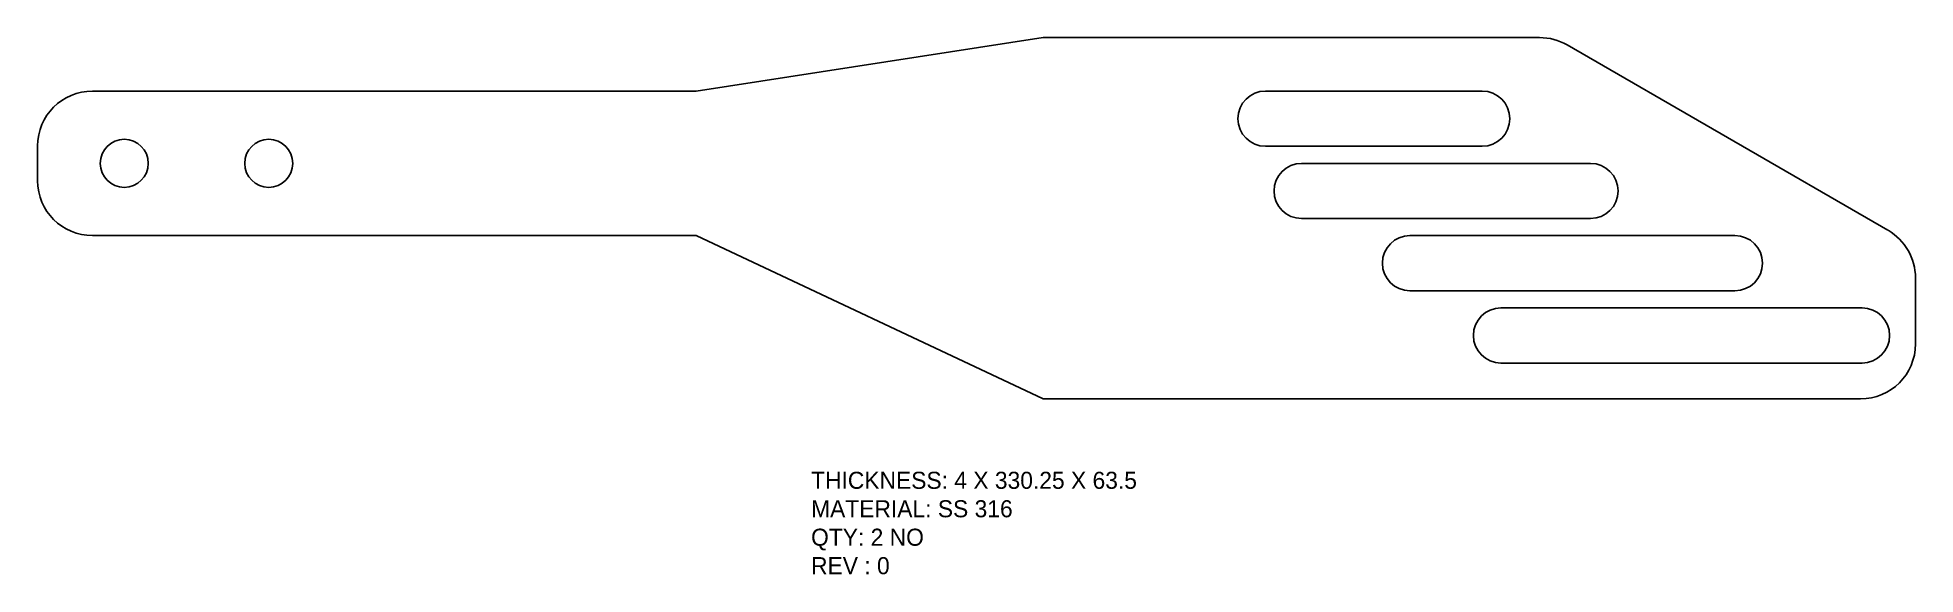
# Model space of a CAD drawing. Header units: inches. Extents: x 2042 to 2372, y 106 to 200.
import ezdxf

# ---------------------------------------------------------------- set-up
doc = ezdxf.new("R2010")
doc.units = ezdxf.units.IN
doc.header["$MEASUREMENT"] = 0
doc.layers.add('LaserCutting', color=3, linetype='Continuous')

msp = doc.modelspace()

# ---------------------------------------------------------------- linework, layer by layer
at = {"layer": 'LaserCutting'}
for p, q in [((2157.4, 190.99), (2218.45, 200.39)), ((2218.45, 200.39), (2305.76, 200.39)), ((2310.59, 199.1), (2367.02, 166.52)), ((2051.25, 190.99), (2157.4, 190.99)), ((2257.55, 190.99), (2295.65, 190.99)), ((2041.6, 175.24), (2041.6, 181.34)), ((2295.65, 181.29), (2257.55, 181.29)), ((2263.9, 178.29), (2314.7, 178.29)), ((2314.7, 168.59), (2263.9, 168.59)), ((2051.25, 165.59), (2157.4, 165.59)), ((2157.4, 165.59), (2218.45, 136.89)), ((2282.95, 165.59), (2340.1, 165.59)), ((2282.95, 165.59), (2305.76, 165.59)), ((2340.1, 155.89), (2282.95, 155.89)), ((2371.85, 158.16), (2371.85, 146.54)), ((2298.95, 152.89), (2362.45, 152.89)), ((2362.45, 143.19), (2298.95, 143.19)), ((2362.2, 136.89), (2218.45, 136.89))]:
    msp.add_line(p, q, dxfattribs=at)
for centre in [(2056.85, 178.29), (2082.25, 178.29)]:
    msp.add_circle(centre, 4.22, dxfattribs=at)
for centre, radius, start, end in [((2305.76, 190.74), 9.65, 60, 90), ((2051.25, 181.34), 9.65, 90, 180), ((2257.55, 186.14), 4.85, 90, 270), ((2295.65, 186.14), 4.85, 270, 90), ((2051.25, 175.24), 9.65, 180, 270), ((2263.9, 173.44), 4.85, 90, 270), ((2314.7, 173.44), 4.85, 270, 90), ((2282.95, 160.74), 4.85, 90, 270), ((2340.1, 160.74), 4.85, 270, 90), ((2362.2, 158.16), 9.65, 0, 60), ((2298.95, 148.04), 4.85, 90, 270), ((2362.45, 148.04), 4.85, 270, 90), ((2362.2, 146.54), 9.65, 270, 0)]:
    msp.add_arc(centre, radius, start, end, dxfattribs=at)

# ---------------------------------------------------------------- texts
at = {"layer": 'LaserCutting', "insert": (2177.63, 124.08), "char_height": 3, "width": 75.3535, "attachment_point": 1}
msp.add_mtext('{\\fCentury Gothic|b0|i0|c0|p18;THICKNESS: 4 X 330.25 X 63.5\\PMATERIAL: SS 316\\PQTY: 2 NO\\PREV : 0}', dxfattribs=at)

doc.saveas('drawing.dxf')
